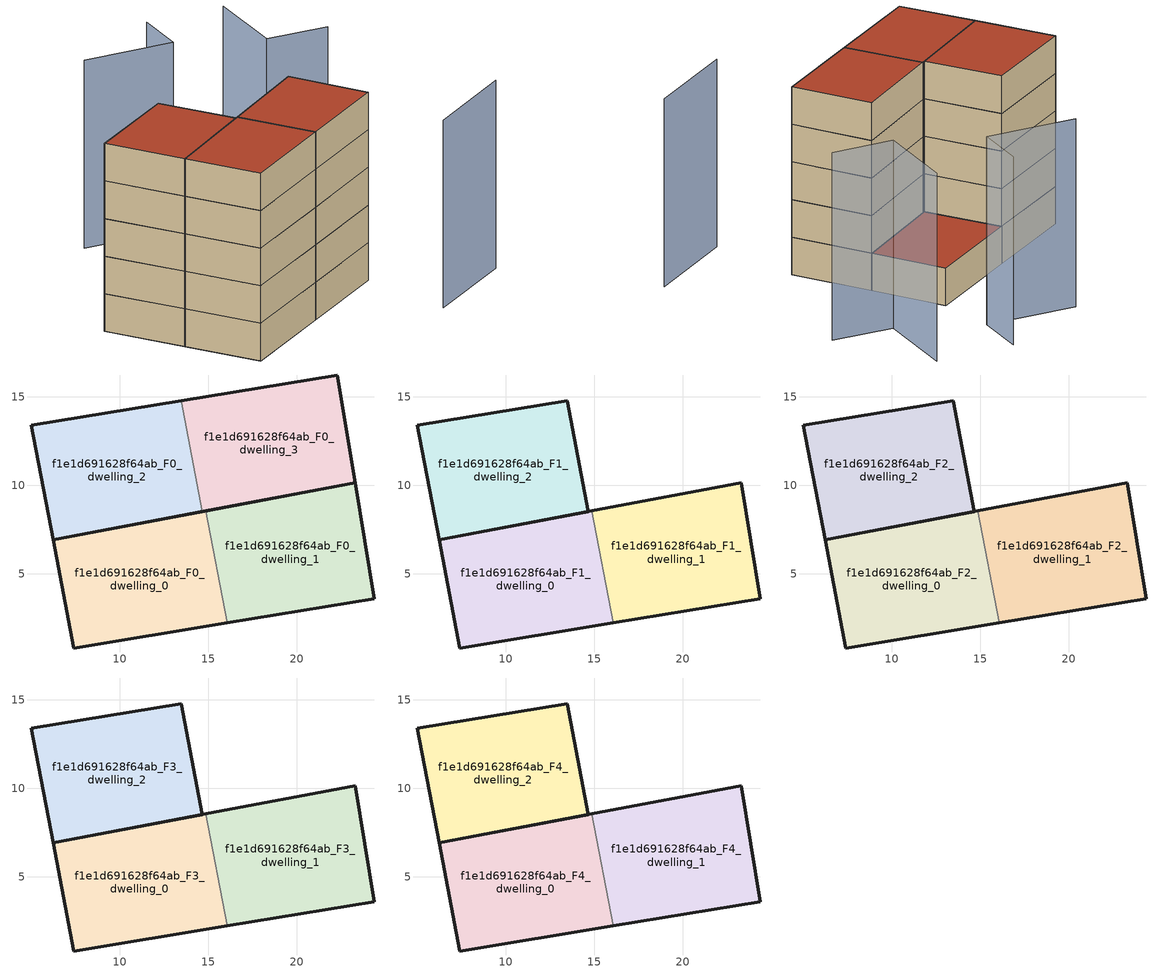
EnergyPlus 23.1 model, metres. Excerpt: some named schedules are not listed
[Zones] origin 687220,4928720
f1e1d691628f64ab_F0_dwelling_0
 floor ground (EU_floor_Construction): 16.06,2.25 14.86,8.56 6.25,6.93 7.4,0.82 z0
 wall outside (EU_wall_Construction): 16.06,2.25 7.4,0.82 6.25,6.93 14.86,8.56 z0:3
 wall to f1e1d691628f64ab_F0_dwelling_1 (EU_wall_Construction): 14.87,8.56 16.06,2.25 z0:3
f1e1d691628f64ab_F0_dwelling_1
 floor ground (EU_floor_Construction): 24.36,3.61 23.29,10.16 14.86,8.56 16.06,2.25 z0
 wall outside (EU_wall_Construction): 14.86,8.56 23.29,10.16 24.36,3.61 16.06,2.25 z0:3
f1e1d691628f64ab_F0_dwelling_2
 floor ground (EU_floor_Construction): 14.66,8.52 13.47,14.78 5.02,13.39 6.25,6.93 z0
 wall outside (EU_wall_Construction): 14.66,8.52 6.25,6.93 5.02,13.39 13.47,14.78 z0:3
 wall to f1e1d691628f64ab_F0_dwelling_3 (EU_wall_Construction): 13.48,14.78 14.66,8.52 z0:3
f1e1d691628f64ab_F0_dwelling_3
 floor ground (EU_floor_Construction): 23.29,10.16 22.29,16.23 13.47,14.78 14.66,8.52 z0
 wall outside (EU_wall_Construction): 13.47,14.78 22.29,16.23 23.29,10.16 14.66,8.52 z0:3
 roof outside (EU_roof_Construction): 22.29,16.23 23.29,10.16 14.66,8.52 13.47,14.78 z3
f1e1d691628f64ab_F1_dwelling_0
 floor to f1e1d691628f64ab_F0_dwelling_0 (EU_floor_Construction): 16.06,2.25 14.86,8.56 6.25,6.93 7.4,0.82 z3
 wall outside (EU_wall_Construction): 16.06,2.25 7.4,0.82 6.25,6.93 14.86,8.56 z3:6
 wall to f1e1d691628f64ab_F1_dwelling_1 (EU_wall_Construction): 14.87,8.56 16.06,2.25 z3:6
f1e1d691628f64ab_F1_dwelling_1
 floor to f1e1d691628f64ab_F0_dwelling_1 (EU_floor_Construction): 24.36,3.61 23.29,10.16 14.86,8.56 16.06,2.25 z3
 wall outside (EU_wall_Construction): 14.86,8.56 23.29,10.16 24.36,3.61 16.06,2.25 z3:6
f1e1d691628f64ab_F1_dwelling_2
 floor to f1e1d691628f64ab_F0_dwelling_2 (EU_floor_Construction): 14.66,8.52 13.47,14.78 5.02,13.39 6.25,6.93 z3
 wall outside (EU_wall_Construction): 13.47,14.78 14.66,8.52 6.25,6.93 5.02,13.39 13.47,14.78 z3:6
f1e1d691628f64ab_F2_dwelling_0
 floor to f1e1d691628f64ab_F1_dwelling_0 (EU_floor_Construction): 16.06,2.25 14.86,8.56 6.25,6.93 7.4,0.82 z6
 wall outside (EU_wall_Construction): 16.06,2.25 7.4,0.82 6.25,6.93 14.86,8.56 z6:9
 wall to f1e1d691628f64ab_F2_dwelling_1 (EU_wall_Construction): 14.87,8.56 16.06,2.25 z6:9
f1e1d691628f64ab_F2_dwelling_1
 floor to f1e1d691628f64ab_F1_dwelling_1 (EU_floor_Construction): 24.36,3.61 23.29,10.16 14.86,8.56 16.06,2.25 z6
 wall outside (EU_wall_Construction): 14.86,8.56 23.29,10.16 24.36,3.61 16.06,2.25 z6:9
f1e1d691628f64ab_F2_dwelling_2
 floor to f1e1d691628f64ab_F1_dwelling_2 (EU_floor_Construction): 14.66,8.52 13.47,14.78 5.02,13.39 6.25,6.93 z6
 wall outside (EU_wall_Construction): 13.47,14.78 14.66,8.52 6.25,6.93 5.02,13.39 13.47,14.78 z6:9
f1e1d691628f64ab_F3_dwelling_0
 floor to f1e1d691628f64ab_F2_dwelling_0 (EU_floor_Construction): 16.06,2.25 14.86,8.56 6.25,6.93 7.4,0.82 z9
 wall outside (EU_wall_Construction): 16.06,2.25 7.4,0.82 6.25,6.93 14.86,8.56 z9:12
 wall to f1e1d691628f64ab_F3_dwelling_1 (EU_wall_Construction): 14.87,8.56 16.06,2.25 z9:12
f1e1d691628f64ab_F3_dwelling_1
 floor to f1e1d691628f64ab_F2_dwelling_1 (EU_floor_Construction): 24.36,3.61 23.29,10.16 14.86,8.56 16.06,2.25 z9
 wall outside (EU_wall_Construction): 14.86,8.56 23.29,10.16 24.36,3.61 16.06,2.25 z9:12
f1e1d691628f64ab_F3_dwelling_2
 floor to f1e1d691628f64ab_F2_dwelling_2 (EU_floor_Construction): 14.66,8.52 13.47,14.78 5.02,13.39 6.25,6.93 z9
 wall outside (EU_wall_Construction): 13.47,14.78 14.66,8.52 6.25,6.93 5.02,13.39 13.47,14.78 z9:12
f1e1d691628f64ab_F4_dwelling_0
 floor to f1e1d691628f64ab_F3_dwelling_0 (EU_floor_Construction): 16.06,2.25 14.86,8.56 6.25,6.93 7.4,0.82 z12
 wall outside (EU_wall_Construction): 16.06,2.25 7.4,0.82 6.25,6.93 14.86,8.56 z12:15
 wall to f1e1d691628f64ab_F4_dwelling_1 (EU_wall_Construction): 14.87,8.56 16.06,2.25 z12:15
 roof outside (EU_roof_Construction): 14.86,8.56 16.06,2.25 7.4,0.82 6.25,6.93 z15
f1e1d691628f64ab_F4_dwelling_1
 floor to f1e1d691628f64ab_F3_dwelling_1 (EU_floor_Construction): 24.36,3.61 23.29,10.16 14.86,8.56 16.06,2.25 z12
 wall outside (EU_wall_Construction): 14.86,8.56 23.29,10.16 24.36,3.61 16.06,2.25 z12:15
 roof outside (EU_roof_Construction): 23.29,10.16 24.36,3.61 16.06,2.25 14.86,8.56 z15
f1e1d691628f64ab_F4_dwelling_2
 floor to f1e1d691628f64ab_F3_dwelling_2 (EU_floor_Construction): 14.66,8.52 13.47,14.78 5.02,13.39 6.25,6.93 z12
 wall outside (EU_wall_Construction): 13.47,14.78 14.66,8.52 6.25,6.93 5.02,13.39 13.47,14.78 z12:15
 roof outside (EU_roof_Construction): 13.47,14.78 14.66,8.52 6.25,6.93 5.02,13.39 z15
shading: 23.45,-3.93 31.77,-2.53 / 32.53,13.44 28,15.65 / 28,15.65 31.05,21.91 / 25.2,24.57 23.33,20.73 / 23.33,20.73 16.71,23.96 z0:15
[Building]
EU S2 Campaign: North Axis=0; Terrain=City; Solar Distribution=FullExterior
[Site:Location]
Bologna: Latitude=44.5; Longitude=11.25; Time Zone=1; Elevation=37
[SizingPeriod:WeatherFileDays]
AnnualSizingPeriod: Begin Month=1; Begin Day of Month=1; End Month=12; End Day of Month=31; Day of Week for Start Day=Monday; Use Weather File Daylight Saving Period=No; Use Weather File Rain and Snow Indicators=No
[MATERIAL]
EU_InternalMass_Material: Roughness=MediumRough; Thickness=0.1; Conductivity=1; Density=1800; Specific Heat=900; Thermal Absorptance=0.9; Solar Absorptance=0.7; Visible Absorptance=0.7
[MATERIAL:NOMASS] Roughness=MediumRough; Thermal Absorptance=0.9; Solar Absorptance=0.7; Visible Absorptance=0.7
Name | Thermal Resistance
EU_wall_NoMass | 0.905828
EU_roof_NoMass | 0.37593
EU_floor_NoMass | 0.67114
[CONSTRUCTION]
EU_wall_Construction: EU_wall_NoMass
EU_roof_Construction: EU_roof_NoMass
EU_floor_Construction: EU_floor_NoMass
EU_InternalMass_Construction: EU_InternalMass_Material
[ZONE] Type=1; Multiplier=1; Ceiling Height=autocalculate; Floor Area=autocalculate; Part of Total Floor Area=Yes
Name | Volume
f1e1d691628f64ab_F0_dwelling_0; f1e1d691628f64ab_F1_dwelling_0; f1e1d691628f64ab_F2_dwelling_0; f1e1d691628f64ab_F3_dwelling_0; f1e1d691628f64ab_F4_dwelling_0 | 166.377
f1e1d691628f64ab_F0_dwelling_1; f1e1d691628f64ab_F1_dwelling_1; f1e1d691628f64ab_F2_dwelling_1; f1e1d691628f64ab_F3_dwelling_1; f1e1d691628f64ab_F4_dwelling_1 | 166.37
f1e1d691628f64ab_F0_dwelling_2 | 166.355
f1e1d691628f64ab_F1_dwelling_2; f1e1d691628f64ab_F2_dwelling_2; f1e1d691628f64ab_F3_dwelling_2; f1e1d691628f64ab_F4_dwelling_2 | 166.356
f1e1d691628f64ab_F0_dwelling_3 | 166.357
[INTERNALMASS] Construction=EU_InternalMass_Construction
Name | Zone or ZoneList | Surface Area
f1e1d691628f64ab_F0_dwelling_0_EU_InternalMass | f1e1d691628f64ab_F0_dwelling_0 | 55.4589
f1e1d691628f64ab_F0_dwelling_1_EU_InternalMass | f1e1d691628f64ab_F0_dwelling_1 | 55.4568
f1e1d691628f64ab_F0_dwelling_2_EU_InternalMass | f1e1d691628f64ab_F0_dwelling_2 | 55.4517
f1e1d691628f64ab_F0_dwelling_3_EU_InternalMass | f1e1d691628f64ab_F0_dwelling_3 | 55.4522
f1e1d691628f64ab_F1_dwelling_0_EU_InternalMass | f1e1d691628f64ab_F1_dwelling_0 | 73.9443
f1e1d691628f64ab_F1_dwelling_1_EU_InternalMass | f1e1d691628f64ab_F1_dwelling_1 | 73.9426
f1e1d691628f64ab_F1_dwelling_2_EU_InternalMass | f1e1d691628f64ab_F1_dwelling_2 | 73.9398
f1e1d691628f64ab_F2_dwelling_0_EU_InternalMass | f1e1d691628f64ab_F2_dwelling_0 | 73.9443
f1e1d691628f64ab_F2_dwelling_1_EU_InternalMass | f1e1d691628f64ab_F2_dwelling_1 | 73.9426
f1e1d691628f64ab_F2_dwelling_2_EU_InternalMass | f1e1d691628f64ab_F2_dwelling_2 | 73.9398
f1e1d691628f64ab_F3_dwelling_0_EU_InternalMass | f1e1d691628f64ab_F3_dwelling_0 | 73.9443
f1e1d691628f64ab_F3_dwelling_1_EU_InternalMass | f1e1d691628f64ab_F3_dwelling_1 | 73.9426
f1e1d691628f64ab_F3_dwelling_2_EU_InternalMass | f1e1d691628f64ab_F3_dwelling_2 | 73.9398
f1e1d691628f64ab_F4_dwelling_0_EU_InternalMass | f1e1d691628f64ab_F4_dwelling_0 | 73.9443
f1e1d691628f64ab_F4_dwelling_1_EU_InternalMass | f1e1d691628f64ab_F4_dwelling_1 | 73.9426
f1e1d691628f64ab_F4_dwelling_2_EU_InternalMass | f1e1d691628f64ab_F4_dwelling_2 | 73.9398
[OTHEREQUIPMENT] Fuel Type=Electricity; Design Level Calculation Method=Watts/Area; Power per Zone Floor Area=1; Fraction Latent=0; Fraction Radiant=0; Fraction Lost=0; Carbon Dioxide Generation Rate=0; EndUse Subcategory=EU_Step8_InternalGains
Name | Zone or ZoneList or Space or SpaceList | Schedule
EU_Step8_InternalGain_f1e1d691628f64ab_F0_dwelling_0_f000 | f1e1d691628f64ab_F0_dwelling_0 | EU_Step8_GainSchedule_f1e1d691628f64ab_F0_dwelling_0_f000
EU_Step8_InternalGain_f1e1d691628f64ab_F0_dwelling_1_f000 | f1e1d691628f64ab_F0_dwelling_1 | EU_Step8_GainSchedule_f1e1d691628f64ab_F0_dwelling_1_f000
EU_Step8_InternalGain_f1e1d691628f64ab_F0_dwelling_2_f000 | f1e1d691628f64ab_F0_dwelling_2 | EU_Step8_GainSchedule_f1e1d691628f64ab_F0_dwelling_2_f000
EU_Step8_InternalGain_f1e1d691628f64ab_F0_dwelling_3_f000 | f1e1d691628f64ab_F0_dwelling_3 | EU_Step8_GainSchedule_f1e1d691628f64ab_F0_dwelling_3_f000
EU_Step8_InternalGain_f1e1d691628f64ab_F1_dwelling_0_f000 | f1e1d691628f64ab_F1_dwelling_0 | EU_Step8_GainSchedule_f1e1d691628f64ab_F1_dwelling_0_f000
EU_Step8_InternalGain_f1e1d691628f64ab_F1_dwelling_1_f000 | f1e1d691628f64ab_F1_dwelling_1 | EU_Step8_GainSchedule_f1e1d691628f64ab_F1_dwelling_1_f000
EU_Step8_InternalGain_f1e1d691628f64ab_F1_dwelling_2_f000 | f1e1d691628f64ab_F1_dwelling_2 | EU_Step8_GainSchedule_f1e1d691628f64ab_F1_dwelling_2_f000
EU_Step8_InternalGain_f1e1d691628f64ab_F2_dwelling_0_f000 | f1e1d691628f64ab_F2_dwelling_0 | EU_Step8_GainSchedule_f1e1d691628f64ab_F2_dwelling_0_f000
EU_Step8_InternalGain_f1e1d691628f64ab_F2_dwelling_1_f000 | f1e1d691628f64ab_F2_dwelling_1 | EU_Step8_GainSchedule_f1e1d691628f64ab_F2_dwelling_1_f000
EU_Step8_InternalGain_f1e1d691628f64ab_F2_dwelling_2_f000 | f1e1d691628f64ab_F2_dwelling_2 | EU_Step8_GainSchedule_f1e1d691628f64ab_F2_dwelling_2_f000
EU_Step8_InternalGain_f1e1d691628f64ab_F3_dwelling_0_f000 | f1e1d691628f64ab_F3_dwelling_0 | EU_Step8_GainSchedule_f1e1d691628f64ab_F3_dwelling_0_f000
EU_Step8_InternalGain_f1e1d691628f64ab_F3_dwelling_1_f000 | f1e1d691628f64ab_F3_dwelling_1 | EU_Step8_GainSchedule_f1e1d691628f64ab_F3_dwelling_1_f000
EU_Step8_InternalGain_f1e1d691628f64ab_F3_dwelling_2_f000 | f1e1d691628f64ab_F3_dwelling_2 | EU_Step8_GainSchedule_f1e1d691628f64ab_F3_dwelling_2_f000
EU_Step8_InternalGain_f1e1d691628f64ab_F4_dwelling_0_f000 | f1e1d691628f64ab_F4_dwelling_0 | EU_Step8_GainSchedule_f1e1d691628f64ab_F4_dwelling_0_f000
EU_Step8_InternalGain_f1e1d691628f64ab_F4_dwelling_1_f000 | f1e1d691628f64ab_F4_dwelling_1 | EU_Step8_GainSchedule_f1e1d691628f64ab_F4_dwelling_1_f000
EU_Step8_InternalGain_f1e1d691628f64ab_F4_dwelling_2_f000 | f1e1d691628f64ab_F4_dwelling_2 | EU_Step8_GainSchedule_f1e1d691628f64ab_F4_dwelling_2_f000
[ZONEVENTILATION:DESIGNFLOWRATE] Schedule=EU_AlwaysOn; Design Flow Rate Calculation Method=AirChanges/Hour; Air Changes per Hour=0.73129; Ventilation Type=Natural; Fan Pressure Rise=0; Fan Total Efficiency=1; Constant Term Coefficient=1; Temperature Term Coefficient=0; Velocity Term Coefficient=0; Velocity Squared Term Coefficient=0; Minimum Indoor Temperature=-100; Maximum Indoor Temperature=100; Delta Temperature=-100; Minimum Outdoor Temperature=-100; Maximum Outdoor Temperature=100; Maximum Wind Speed=40
Name | Zone or ZoneList or Space or SpaceList
EU_ConstantAir_f1e1d691628f64ab_F0_dwelling_0 | f1e1d691628f64ab_F0_dwelling_0
EU_ConstantAir_f1e1d691628f64ab_F0_dwelling_1 | f1e1d691628f64ab_F0_dwelling_1
EU_ConstantAir_f1e1d691628f64ab_F0_dwelling_2 | f1e1d691628f64ab_F0_dwelling_2
EU_ConstantAir_f1e1d691628f64ab_F0_dwelling_3 | f1e1d691628f64ab_F0_dwelling_3
EU_ConstantAir_f1e1d691628f64ab_F1_dwelling_0 | f1e1d691628f64ab_F1_dwelling_0
EU_ConstantAir_f1e1d691628f64ab_F1_dwelling_1 | f1e1d691628f64ab_F1_dwelling_1
EU_ConstantAir_f1e1d691628f64ab_F1_dwelling_2 | f1e1d691628f64ab_F1_dwelling_2
EU_ConstantAir_f1e1d691628f64ab_F2_dwelling_0 | f1e1d691628f64ab_F2_dwelling_0
EU_ConstantAir_f1e1d691628f64ab_F2_dwelling_1 | f1e1d691628f64ab_F2_dwelling_1
EU_ConstantAir_f1e1d691628f64ab_F2_dwelling_2 | f1e1d691628f64ab_F2_dwelling_2
EU_ConstantAir_f1e1d691628f64ab_F3_dwelling_0 | f1e1d691628f64ab_F3_dwelling_0
EU_ConstantAir_f1e1d691628f64ab_F3_dwelling_1 | f1e1d691628f64ab_F3_dwelling_1
EU_ConstantAir_f1e1d691628f64ab_F3_dwelling_2 | f1e1d691628f64ab_F3_dwelling_2
EU_ConstantAir_f1e1d691628f64ab_F4_dwelling_0 | f1e1d691628f64ab_F4_dwelling_0
EU_ConstantAir_f1e1d691628f64ab_F4_dwelling_1 | f1e1d691628f64ab_F4_dwelling_1
EU_ConstantAir_f1e1d691628f64ab_F4_dwelling_2 | f1e1d691628f64ab_F4_dwelling_2
[HVACTEMPLATE:THERMOSTAT] Constant Heating Setpoint=20; Constant Cooling Setpoint=50
EU_HeatOnly_f1e1d691628f64ab_F0_dwelling_0; EU_HeatOnly_f1e1d691628f64ab_F0_dwelling_1; EU_HeatOnly_f1e1d691628f64ab_F0_dwelling_2; EU_HeatOnly_f1e1d691628f64ab_F0_dwelling_3; EU_HeatOnly_f1e1d691628f64ab_F1_dwelling_0; EU_HeatOnly_f1e1d691628f64ab_F1_dwelling_1; EU_HeatOnly_f1e1d691628f64ab_F1_dwelling_2; EU_HeatOnly_f1e1d691628f64ab_F2_dwelling_0; EU_HeatOnly_f1e1d691628f64ab_F2_dwelling_1; EU_HeatOnly_f1e1d691628f64ab_F2_dwelling_2; EU_HeatOnly_f1e1d691628f64ab_F3_dwelling_0; EU_HeatOnly_f1e1d691628f64ab_F3_dwelling_1; EU_HeatOnly_f1e1d691628f64ab_F3_dwelling_2; EU_HeatOnly_f1e1d691628f64ab_F4_dwelling_0; EU_HeatOnly_f1e1d691628f64ab_F4_dwelling_1; EU_HeatOnly_f1e1d691628f64ab_F4_dwelling_2
[HVACTEMPLATE:ZONE:IDEALLOADSAIRSYSTEM] System Availability Schedule=EU_AlwaysOn; Maximum Heating Supply Air Temperature=50; Minimum Cooling Supply Air Temperature=13; Maximum Heating Supply Air Humidity Ratio=0.0156; Minimum Cooling Supply Air Humidity Ratio=0.0077; Heating Limit=NoLimit; Cooling Limit=NoLimit; Heating Availability Schedule=EU_AlwaysOn; Cooling Availability Schedule=EU_CoolingOff; Dehumidification Control Type=ConstantSensibleHeatRatio; Cooling Sensible Heat Ratio=0.7; Dehumidification Setpoint=60; Humidification Control Type=None; Humidification Setpoint=30; Outdoor Air Method=None; Outdoor Air Flow Rate per Person=0.00944; Outdoor Air Flow Rate per Zone Floor Area=0; Outdoor Air Flow Rate per Zone=0; Demand Controlled Ventilation Type=None; Outdoor Air Economizer Type=NoEconomizer; Heat Recovery Type=None; Sensible Heat Recovery Effectiveness=0.7; Latent Heat Recovery Effectiveness=0.65
Name | Template Thermostat
f1e1d691628f64ab_F0_dwelling_0 | EU_HeatOnly_f1e1d691628f64ab_F0_dwelling_0
f1e1d691628f64ab_F0_dwelling_1 | EU_HeatOnly_f1e1d691628f64ab_F0_dwelling_1
f1e1d691628f64ab_F0_dwelling_2 | EU_HeatOnly_f1e1d691628f64ab_F0_dwelling_2
f1e1d691628f64ab_F0_dwelling_3 | EU_HeatOnly_f1e1d691628f64ab_F0_dwelling_3
f1e1d691628f64ab_F1_dwelling_0 | EU_HeatOnly_f1e1d691628f64ab_F1_dwelling_0
f1e1d691628f64ab_F1_dwelling_1 | EU_HeatOnly_f1e1d691628f64ab_F1_dwelling_1
f1e1d691628f64ab_F1_dwelling_2 | EU_HeatOnly_f1e1d691628f64ab_F1_dwelling_2
f1e1d691628f64ab_F2_dwelling_0 | EU_HeatOnly_f1e1d691628f64ab_F2_dwelling_0
f1e1d691628f64ab_F2_dwelling_1 | EU_HeatOnly_f1e1d691628f64ab_F2_dwelling_1
f1e1d691628f64ab_F2_dwelling_2 | EU_HeatOnly_f1e1d691628f64ab_F2_dwelling_2
f1e1d691628f64ab_F3_dwelling_0 | EU_HeatOnly_f1e1d691628f64ab_F3_dwelling_0
f1e1d691628f64ab_F3_dwelling_1 | EU_HeatOnly_f1e1d691628f64ab_F3_dwelling_1
f1e1d691628f64ab_F3_dwelling_2 | EU_HeatOnly_f1e1d691628f64ab_F3_dwelling_2
f1e1d691628f64ab_F4_dwelling_0 | EU_HeatOnly_f1e1d691628f64ab_F4_dwelling_0
f1e1d691628f64ab_F4_dwelling_1 | EU_HeatOnly_f1e1d691628f64ab_F4_dwelling_1
f1e1d691628f64ab_F4_dwelling_2 | EU_HeatOnly_f1e1d691628f64ab_F4_dwelling_2
[SIZING:ZONE] Zone Cooling Design Supply Air Temperature Input Method=SupplyAirTemperature; Zone Cooling Design Supply Air Temperature=13; Zone Heating Design Supply Air Temperature Input Method=SupplyAirTemperature; Zone Heating Design Supply Air Temperature=50; Zone Cooling Design Supply Air Humidity Ratio=0.008; Zone Heating Design Supply Air Humidity Ratio=0.008; Cooling Design Air Flow Method=DesignDay; Cooling Design Air Flow Rate=0; Cooling Minimum Air Flow per Zone Floor Area=0.000762; Cooling Minimum Air Flow=0; Cooling Minimum Air Flow Fraction=0.2; Heating Design Air Flow Method=DesignDay; Heating Design Air Flow Rate=0; Heating Maximum Air Flow per Zone Floor Area=0.002032; Heating Maximum Air Flow=0.141576; Heating Maximum Air Flow Fraction=0.3; Account for Dedicated Outdoor Air System=No; Dedicated Outdoor Air System Control Strategy=NeutralSupplyAir; Dedicated Outdoor Air Low Setpoint Temperature for Design=autosize; Dedicated Outdoor Air High Setpoint Temperature for Design=autosize; Zone Load Sizing Method=Sensible Load Only No Latent Load; Zone Latent Cooling Design Supply Air Humidity Ratio Input Method=HumidityRatioDifference; Zone Cooling Design Supply Air Humidity Ratio Difference=0.005; Zone Latent Heating Design Supply Air Humidity Ratio Input Method=HumidityRatioDifference; Zone Humidification Design Supply Air Humidity Ratio Difference=0.005
f1e1d691628f64ab_F0_dwelling_0; f1e1d691628f64ab_F0_dwelling_1; f1e1d691628f64ab_F0_dwelling_2; f1e1d691628f64ab_F0_dwelling_3; f1e1d691628f64ab_F1_dwelling_0; f1e1d691628f64ab_F1_dwelling_1; f1e1d691628f64ab_F1_dwelling_2; f1e1d691628f64ab_F2_dwelling_0; f1e1d691628f64ab_F2_dwelling_1; f1e1d691628f64ab_F2_dwelling_2; f1e1d691628f64ab_F3_dwelling_0; f1e1d691628f64ab_F3_dwelling_1; f1e1d691628f64ab_F3_dwelling_2; f1e1d691628f64ab_F4_dwelling_0; f1e1d691628f64ab_F4_dwelling_1; f1e1d691628f64ab_F4_dwelling_2
[SCHEDULE:FILE] Column Number=1; Rows to Skip at Top=0; Number of Hours of Data=8760; Column Separator=Comma; Interpolate to Timestep=No; Minutes per Item=60; Adjust Schedule for Daylight Savings=Yes
Name | File
EU_Step8_GainSchedule_f1e1d691628f64ab_F0_dwelling_0_f000 | ../../schedules/f1e1d691628f64ab/f1e1d691628f64ab_F0_dwelling_0_f000_gain.csv
EU_Step8_GainSchedule_f1e1d691628f64ab_F0_dwelling_1_f000 | ../../schedules/f1e1d691628f64ab/f1e1d691628f64ab_F0_dwelling_1_f000_gain.csv
EU_Step8_GainSchedule_f1e1d691628f64ab_F0_dwelling_2_f000 | ../../schedules/f1e1d691628f64ab/f1e1d691628f64ab_F0_dwelling_2_f000_gain.csv
EU_Step8_GainSchedule_f1e1d691628f64ab_F0_dwelling_3_f000 | ../../schedules/f1e1d691628f64ab/f1e1d691628f64ab_F0_dwelling_3_f000_gain.csv
